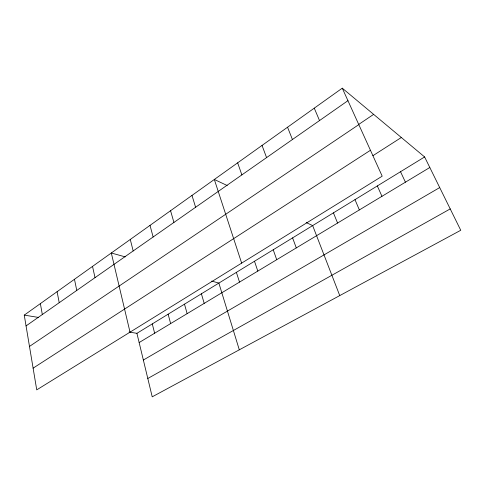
<?xml version="1.0" encoding="UTF-8"?>
<svg xmlns="http://www.w3.org/2000/svg" width="485" height="485" viewBox="0 0 485 485"><rect width="100%" height="100%" fill="white"/><g stroke="black" fill="none" stroke-linecap="round" stroke-linejoin="round"><path stroke-width="0.73" d="M342.271 88.173L382.198 176.176L36.739 389.867L24.25 315.123L342.271 88.173L424.617 156.952L460.75 230.278L152.217 396.827L136.922 333.322L129.101 332.055M26.051 325.914L347.945 100.674M358.785 124.378L373.638 114.369M29.482 346.423L358.809 124.621M33.113 368.157L370.449 150.277M372.935 155.679L401.331 137.498M136.922 333.322L424.617 156.952M139.147 342.549L429.813 167.495M143.354 360.034L439.707 187.574M147.798 378.482L450.219 208.914M24.25 315.123L38.612 317.445M125.209 256.88L111.307 252.994L130.022 332.164M211.69 281.082L218.862 283.088L239.305 349.818M227.229 185.531L214.328 179.48L241.651 263.119M306.205 222.566L312.655 225.592L339.749 295.595M400.525 171.72L405.43 182.178M377.33 185.943L381.962 196.31M354.984 199.644L359.361 209.926M314.262 108.161L319.524 120.559M333.438 212.848L337.578 223.045M287.55 127.222L292.431 139.516M262.039 145.427L266.574 157.613M292.594 237.886L296.293 247.908M273.219 249.763L276.717 259.693M237.656 162.827L241.863 174.897M254.492 261.245L257.802 271.085M236.383 272.346L239.511 282.1M191.981 195.425L195.607 207.265M201.396 293.795L204.191 303.374M170.562 210.708L173.927 222.439M184.494 304.156L187.137 313.643M150.01 225.379L153.133 236.989M168.131 314.189L170.629 323.586M152.284 323.901L154.636 333.219M130.277 239.463L133.175 250.951M92.526 266.398L95.018 277.656M74.472 279.287L76.769 290.424M57.097 291.685L59.218 302.707M40.37 303.622L42.322 314.529"/></g></svg>
